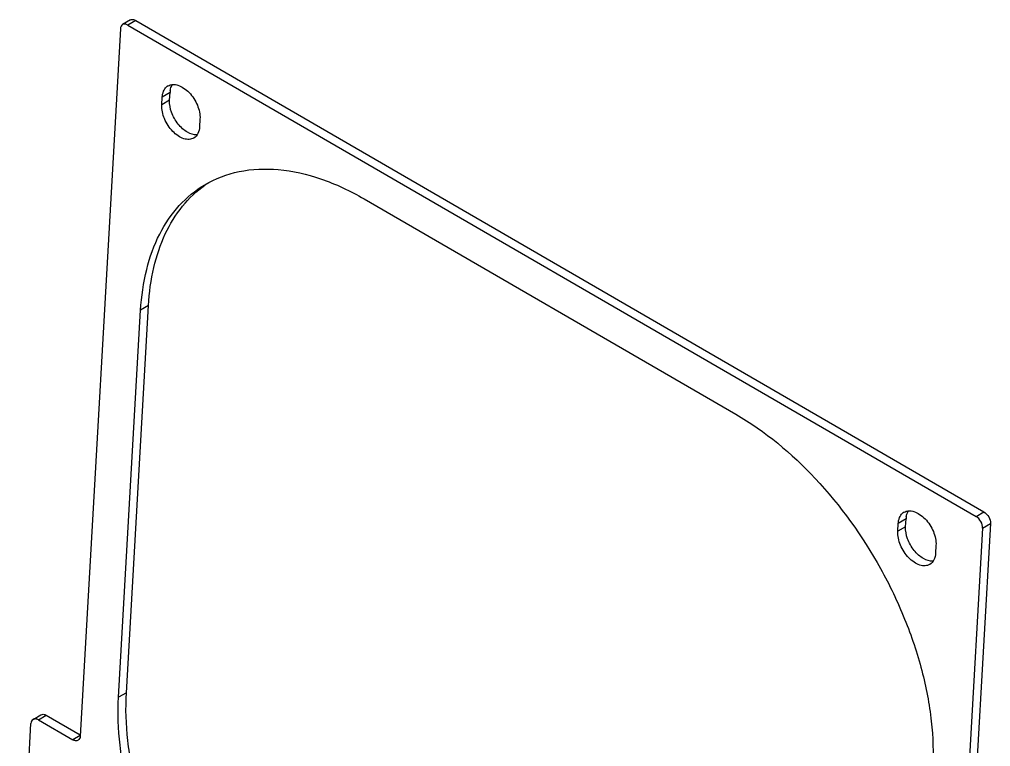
# Model space of a CAD drawing. Extents: x -425 to 6552, y -3049 to 3105.
# Drawn here: x 4672.4 to 4733.2, y -2152.5 to -2107 of the extents above; entities that cross this region are included whole.
import ezdxf

# ---------------------------------------------------------------- set-up
doc = ezdxf.new("R2010")
doc.units = 0
doc.layers.get('0').update_dxf_attribs({"linetype": 'CONTINUOUS'})

msp = doc.modelspace()

# ---------------------------------------------------------------- linework, layer by layer
at = {"color": 7, "linetype": 'CONTINUOUS'}
for p, q in [((4679.329, -2107.001), (4678.84, -2107.29)), ((4679.662, -2107.031), (4679.173, -2107.32)), ((4679.173, -2107.32), (4732.336, -2138.106)), ((4679.662, -2107.031), (4732.825, -2137.816)), ((4678.706, -2107.553), (4676.181, -2151.868)), ((4681.815, -2111.547), (4681.326, -2111.836)), ((4681.787, -2112.034), (4681.815, -2111.547)), ((4681.298, -2112.323), (4681.326, -2111.836)), ((4681.787, -2112.034), (4681.298, -2112.323)), ((4683.69, -2113.205), (4683.662, -2113.692)), ((4693.984, -2118.211), (4717.27, -2131.695)), ((4679.078, -2149.15), (4680.46, -2124.898)), ((4680.46, -2124.898), (4679.97, -2125.187)), ((4678.588, -2149.439), (4679.97, -2125.187)), ((4732.336, -2138.106), (4732.825, -2137.816)), ((4727.948, -2138.262), (4727.459, -2138.551)), ((4727.92, -2138.749), (4727.948, -2138.262)), ((4727.431, -2139.038), (4727.459, -2138.551)), ((4727.92, -2138.749), (4727.431, -2139.038)), ((4732.747, -2138.847), (4730.222, -2183.163)), ((4733.237, -2138.558), (4730.711, -2182.874)), ((4732.747, -2138.847), (4733.237, -2138.558)), ((4729.822, -2139.92), (4729.795, -2140.407)), ((4679.078, -2149.15), (4678.588, -2149.439)), ((4673.228, -2150.825), (4673.717, -2150.536)), ((4673.561, -2150.854), (4674.05, -2150.565)), ((4674.05, -2150.565), (4676.185, -2151.801)), ((4672.372, -2163.749), (4673.094, -2151.087)), ((4673.561, -2150.854), (4675.714, -2152.101)), ((4676.183, -2151.823), (4675.714, -2152.101))]:
    msp.add_line(p, q, dxfattribs=at)
for centre, radius, start, end in [((4682, -2111.662), 0.616, 120.60668, 131.03986), ((4683.115, -2111.62), 1.302, 170.80724, 176.80386), ((4687.944, -2122.897), 6.808, 124.60228, 125.36623), ((4728.133, -2138.377), 0.616, 120.60668, 131.03986), ((4729.248, -2138.335), 1.302, 170.80724, 176.80386)]:
    msp.add_arc(centre, radius, start, end, dxfattribs=at)
for points, knots in [([(4678.84, -2107.29), (4678.8, -2107.314), (4678.73, -2107.396), (4678.709, -2107.498), (4678.706, -2107.553)], [0, 0, 0, 0, 0.459663, 1, 1, 1, 1]), ([(4679.173, -2107.32), (4679.118, -2107.288), (4679.008, -2107.243), (4678.885, -2107.264), (4678.84, -2107.29)], [0, 0, 0, 0, 0.547162, 1, 1, 1, 1]), ([(4679.329, -2107.001), (4679.374, -2106.975), (4679.497, -2106.954), (4679.608, -2106.999), (4679.662, -2107.031)], [0, 0, 0, 0, 0.452838, 1, 1, 1, 1]), ([(4681.686, -2111.132), (4681.773, -2111.08), (4681.987, -2111.02), (4682.335, -2111.077), (4682.689, -2111.258), (4683.145, -2111.649), (4683.564, -2112.298), (4683.706, -2112.914), (4683.69, -2113.205)], [0, 0, 0, 0, 0.091233, 0.193887, 0.313022, 0.447231, 0.735358, 1, 1, 1, 1]), ([(4681.83, -2111.412), (4681.835, -2111.377), (4681.862, -2111.249), (4681.913, -2111.125), (4681.966, -2111.045)], [0, 0, 0, 0, 0.26693, 1, 1, 1, 1]), ([(4681.326, -2111.836), (4681.333, -2111.71), (4681.377, -2111.473), (4681.513, -2111.269), (4681.595, -2111.197)], [0, 0, 0, 0, 0.536942, 1, 1, 1, 1]), ([(4683.51, -2114.194), (4683.303, -2114.21), (4682.963, -2114.096), (4682.586, -2113.818), (4682.212, -2113.42), (4681.879, -2112.828), (4681.773, -2112.288), (4681.787, -2112.034)], [0, 0, 0, 0, 0.207192, 0.332385, 0.467809, 0.746954, 1, 1, 1, 1]), ([(4683.301, -2114.397), (4683.215, -2114.448), (4683, -2114.509), (4682.652, -2114.452), (4682.299, -2114.271), (4681.843, -2113.879), (4681.424, -2113.231), (4681.281, -2112.615), (4681.298, -2112.323)], [0, 0, 0, 0, 0.091233, 0.193887, 0.313022, 0.447231, 0.735358, 1, 1, 1, 1]), ([(4683.662, -2113.692), (4683.653, -2113.839), (4683.598, -2114.114), (4683.409, -2114.333), (4683.301, -2114.397)], [0, 0, 0, 0, 0.540483, 1, 1, 1, 1]), ([(4683.99, -2117.326), (4684.652, -2116.935), (4686.172, -2116.362), (4688.698, -2116.267), (4691.379, -2116.887), (4693.116, -2117.708), (4693.984, -2118.211)], [0, 0, 0, 0, 0.220075, 0.45452, 0.713181, 1, 1, 1, 1]), ([(4679.97, -2125.187), (4680.02, -2124.326), (4680.248, -2122.682), (4681.053, -2120.43), (4682.291, -2118.587), (4683.399, -2117.676), (4683.99, -2117.326)], [0, 0, 0, 0, 0.282186, 0.539212, 0.775552, 1, 1, 1, 1]), ([(4680.46, -2124.898), (4680.505, -2124.093), (4680.711, -2122.553), (4681.42, -2120.426), (4682.504, -2118.646), (4683.479, -2117.718), (4684.004, -2117.345)], [0, 0, 0, 0, 0.280748, 0.538124, 0.775552, 1, 1, 1, 1]), ([(4717.27, -2131.695), (4719.119, -2132.766), (4722.591, -2135.682), (4725.906, -2140.295), (4727.913, -2144.476), (4728.99, -2147.691), (4729.597, -2150.854), (4729.675, -2152.94), (4729.618, -2153.938)], [0, 0, 0, 0, 0.241646, 0.504562, 0.636771, 0.76516, 0.886947, 1, 1, 1, 1]), ([(4727.819, -2137.846), (4727.906, -2137.795), (4728.12, -2137.735), (4728.468, -2137.792), (4728.822, -2137.973), (4729.278, -2138.364), (4729.697, -2139.013), (4729.839, -2139.629), (4729.822, -2139.92)], [0, 0, 0, 0, 0.091233, 0.193887, 0.313022, 0.447231, 0.735358, 1, 1, 1, 1]), ([(4727.963, -2138.127), (4727.968, -2138.092), (4727.995, -2137.964), (4728.046, -2137.84), (4728.099, -2137.76)], [0, 0, 0, 0, 0.26693, 1, 1, 1, 1]), ([(4732.825, -2137.816), (4732.953, -2137.89), (4733.153, -2138.12), (4733.245, -2138.414), (4733.237, -2138.558)], [0, 0, 0, 0, 0.505367, 1, 1, 1, 1]), ([(4727.459, -2138.551), (4727.466, -2138.425), (4727.51, -2138.188), (4727.646, -2137.984), (4727.728, -2137.912)], [0, 0, 0, 0, 0.536942, 1, 1, 1, 1]), ([(4732.747, -2138.847), (4732.756, -2138.703), (4732.664, -2138.41), (4732.463, -2138.18), (4732.336, -2138.106)], [0, 0, 0, 0, 0.494633, 1, 1, 1, 1]), ([(4729.434, -2141.112), (4729.348, -2141.163), (4729.133, -2141.224), (4728.785, -2141.166), (4728.432, -2140.986), (4727.976, -2140.594), (4727.557, -2139.945), (4727.414, -2139.329), (4727.431, -2139.038)], [0, 0, 0, 0, 0.091233, 0.193887, 0.313022, 0.447231, 0.735358, 1, 1, 1, 1]), ([(4729.643, -2140.909), (4729.436, -2140.925), (4729.096, -2140.811), (4728.719, -2140.533), (4728.345, -2140.135), (4728.012, -2139.543), (4727.906, -2139.003), (4727.92, -2138.749)], [0, 0, 0, 0, 0.207192, 0.332385, 0.467809, 0.746954, 1, 1, 1, 1]), ([(4729.795, -2140.407), (4729.786, -2140.554), (4729.731, -2140.829), (4729.542, -2141.048), (4729.434, -2141.112)], [0, 0, 0, 0, 0.540483, 1, 1, 1, 1]), ([(4691.426, -2171.393), (4689.577, -2170.322), (4686.105, -2167.406), (4682.79, -2162.793), (4680.783, -2158.612), (4679.705, -2155.397), (4679.098, -2152.234), (4679.021, -2150.148), (4679.078, -2149.15)], [0, 0, 0, 0, 0.241646, 0.504562, 0.636771, 0.76516, 0.886947, 1, 1, 1, 1]), ([(4690.937, -2171.682), (4689.088, -2170.611), (4685.616, -2167.696), (4682.301, -2163.082), (4680.294, -2158.901), (4679.216, -2155.687), (4678.609, -2152.524), (4678.532, -2150.437), (4678.588, -2149.439)], [0, 0, 0, 0, 0.241646, 0.504562, 0.636771, 0.76516, 0.886947, 1, 1, 1, 1]), ([(4673.717, -2150.536), (4673.762, -2150.509), (4673.885, -2150.488), (4673.995, -2150.533), (4674.05, -2150.565)], [0, 0, 0, 0, 0.452838, 1, 1, 1, 1]), ([(4673.228, -2150.825), (4673.188, -2150.848), (4673.117, -2150.93), (4673.097, -2151.032), (4673.094, -2151.087)], [0, 0, 0, 0, 0.459663, 1, 1, 1, 1]), ([(4673.561, -2150.854), (4673.506, -2150.823), (4673.395, -2150.778), (4673.273, -2150.798), (4673.228, -2150.825)], [0, 0, 0, 0, 0.547162, 1, 1, 1, 1]), ([(4676.047, -2152.13), (4676.002, -2152.157), (4675.879, -2152.178), (4675.768, -2152.133), (4675.714, -2152.101)], [0, 0, 0, 0, 0.452838, 1, 1, 1, 1]), ([(4676.181, -2151.868), (4676.178, -2151.923), (4676.157, -2152.025), (4676.087, -2152.107), (4676.047, -2152.13)], [0, 0, 0, 0, 0.540337, 1, 1, 1, 1])]:
    msp.add_open_spline(points, degree=3, knots=knots, dxfattribs=at)

doc.saveas('drawing.dxf')
